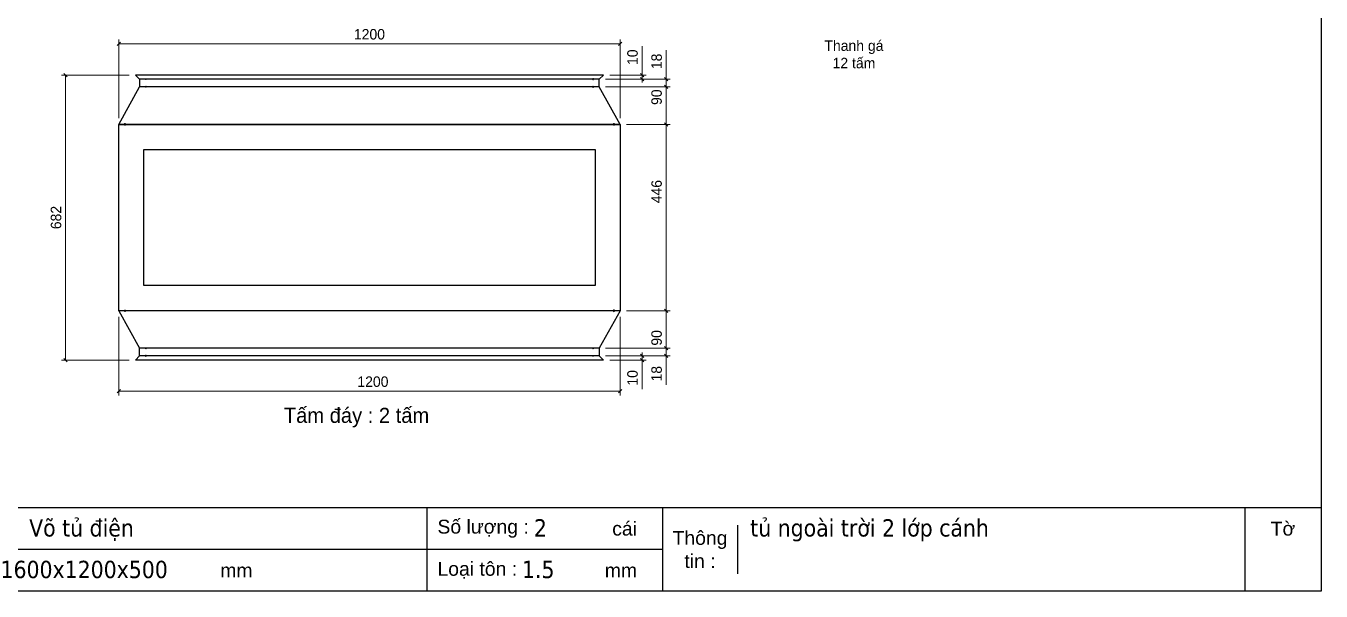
# Model space of a CAD drawing. Header units: millimetres. Extents: x 0 to 4927, y 0 to 3484.
# Drawn here: x 1828 to 4927, y 0 to 1353 of the extents above; entities that cross this region are included whole.
import ezdxf
from ezdxf.enums import TextEntityAlignment as Align

# ---------------------------------------------------------------- set-up
doc = ezdxf.new("R2010")
doc.units = ezdxf.units.MM
doc.layers.add('CNC', color=7, linetype='Continuous')
doc.layers.add('DIM', color=253, linetype='Continuous')
doc.styles.add('Arial', font='arial.ttf')
doc.styles.add('Tahoma (Input Text)', font='tahoma.ttf')
doc.dimstyles.new('Dim-25', dxfattribs={"dimtxt": 25, "dimasz": 8, "dimexe": 10, "dimexo": 15, "dimgap": 10, "dimtad": 1, "dimdec": 0, "dimtxsty": 'Standard', "dimblk": 'OBLIQUE', "dimcen": 10, "dimclrd": 5, "dimclre": 5, "dimclrt": 3, "dimazin": 3, "dimtfac": 1, "dimtdec": 0, "dimtmove": 0, "dimatfit": 3, "dimldrblk": 'OBLIQUE', "dimlwd": 9, "dimlwe": 9})

# ---------------------------------------------------------------- blocks, each defined once
blk = doc.blocks.new('*D34')
at = {"color": 0, "linetype": 'ByBlock', "lineweight": -2}
for p, q in [((2054, 482.3), (2046, 474.3)), ((3246, 474.3), (3254, 482.3))]:
    blk.add_line(p, q, dxfattribs=at)
at = {"layer": 'Defpoints', "color": 0, "transparency": 16777216}
for p in [(2050, 671), (3250, 671), (2050, 478.3)]:
    blk.add_point(p, dxfattribs=at)
at = {"layer": 'DIM', "color": 5, "lineweight": 9, "transparency": 16777216}
for p, q in [((2050, 656), (2050, 468.3)), ((3250, 656), (3250, 468.3)), ((3250, 478.3), (2050, 478.3))]:
    blk.add_line(p, q, dxfattribs=at)
at = {"layer": 'DIM', "color": 3, "transparency": 16777216, "insert": (2658.3, 501.1), "char_height": 25, "attachment_point": 5}
blk.add_mtext('1200', dxfattribs=at)
blk = doc.blocks.new('_Oblique')
at = {"color": 0, "linetype": 'ByBlock', "lineweight": -2}
blk.add_line((-0.5, -0.5), (0.5, 0.5), dxfattribs=at)
blk = doc.blocks.new('*D35')
at = {"color": 0, "linetype": 'ByBlock', "lineweight": -2}
for p, q in [((3363.8, 1113), (3355.8, 1121)), ((3355.8, 675), (3363.8, 667))]:
    blk.add_line(p, q, dxfattribs=at)
at = {"layer": 'Defpoints', "color": 0, "transparency": 16777216}
for p in [(3250, 1117), (3250, 671), (3359.8, 671)]:
    blk.add_point(p, dxfattribs=at)
at = {"layer": 'DIM', "color": 5, "lineweight": 9, "transparency": 16777216}
for p, q in [((3265, 1117), (3369.8, 1117)), ((3359.8, 1117), (3359.8, 671)), ((3265, 671), (3369.8, 671))]:
    blk.add_line(p, q, dxfattribs=at)
at = {"layer": 'DIM', "color": 3, "transparency": 16777216, "insert": (3337.1, 956), "char_height": 25, "attachment_point": 5, "rotation": 90}
blk.add_mtext('446', dxfattribs=at)
blk = doc.blocks.new('*D36')
at = {"color": 0, "linetype": 'ByBlock', "lineweight": -2}
for p, q in [((3363.8, 667), (3355.8, 675)), ((3355.8, 585), (3363.8, 577))]:
    blk.add_line(p, q, dxfattribs=at)
at = {"layer": 'Defpoints', "color": 0, "transparency": 16777216}
for p in [(3250, 671), (3200, 581), (3359.8, 581)]:
    blk.add_point(p, dxfattribs=at)
at = {"layer": 'DIM', "color": 5, "lineweight": 9, "transparency": 16777216}
for p, q in [((3265, 671), (3369.8, 671)), ((3359.8, 671), (3359.8, 581)), ((3215, 581), (3369.8, 581))]:
    blk.add_line(p, q, dxfattribs=at)
at = {"layer": 'DIM', "color": 3, "transparency": 16777216, "insert": (3337.1, 606), "char_height": 25, "attachment_point": 5, "rotation": 90}
blk.add_mtext('90', dxfattribs=at)
blk = doc.blocks.new('*D37')
at = {"color": 0, "linetype": 'ByBlock', "lineweight": -2}
for p, q in [((3355.8, 585), (3363.8, 577)), ((3363.8, 559), (3355.8, 567))]:
    blk.add_line(p, q, dxfattribs=at)
at = {"layer": 'Defpoints', "color": 0, "transparency": 16777216}
for p in [(3200, 581), (3200, 563), (3359.8, 563)]:
    blk.add_point(p, dxfattribs=at)
at = {"layer": 'DIM', "color": 5, "lineweight": 9, "transparency": 16777216}
for p, q in [((3359.8, 581), (3359.8, 589)), ((3215, 581), (3369.8, 581)), ((3215, 563), (3369.8, 563)), ((3359.8, 581), (3359.8, 563)), ((3359.8, 563), (3359.8, 493.5))]:
    blk.add_line(p, q, dxfattribs=at)
at = {"layer": 'DIM', "color": 3, "transparency": 16777216, "insert": (3337.1, 520.2), "char_height": 25, "attachment_point": 5, "rotation": 90}
blk.add_mtext('18', dxfattribs=at)
blk = doc.blocks.new('*D38')
at = {"color": 0, "linetype": 'ByBlock', "lineweight": -2}
for p, q in [((3298.3, 567), (3306.3, 559)), ((3306.3, 549), (3298.3, 557))]:
    blk.add_line(p, q, dxfattribs=at)
at = {"layer": 'Defpoints', "color": 0, "transparency": 16777216}
for p in [(3200, 563), (3210, 553), (3302.3, 553)]:
    blk.add_point(p, dxfattribs=at)
at = {"layer": 'DIM', "color": 5, "lineweight": 9, "transparency": 16777216}
for p, q in [((3215, 563), (3312.3, 563)), ((3302.3, 563), (3302.3, 571)), ((3302.3, 563), (3302.3, 553)), ((3225, 553), (3312.3, 553)), ((3302.3, 553), (3302.3, 483.6))]:
    blk.add_line(p, q, dxfattribs=at)
at = {"layer": 'DIM', "color": 3, "transparency": 16777216, "insert": (3279.5, 510.3), "char_height": 25, "attachment_point": 5, "rotation": 90}
blk.add_mtext('10', dxfattribs=at)
blk = doc.blocks.new('f3daunguoc')
at = {"layer": 'CNC', "color": 2, "lineweight": -3}
blk.add_circle((0, 0), 1.5, dxfattribs=at)
blk = doc.blocks.new('f2dauxuoi')
at = {"layer": 'CNC', "color": 2, "lineweight": -3}
blk.add_circle((0, 0), 1, dxfattribs=at)
blk = doc.blocks.new('*D39')
at = {"color": 0, "linetype": 'ByBlock', "lineweight": -2}
for p, q in [((2054, 1313.7), (2046, 1305.7)), ((3246, 1305.7), (3254, 1313.7))]:
    blk.add_line(p, q, dxfattribs=at)
at = {"layer": 'Defpoints', "color": 0, "transparency": 16777216}
for p in [(2050, 1309.7), (2050, 1117), (3250, 1117)]:
    blk.add_point(p, dxfattribs=at)
at = {"layer": 'DIM', "color": 5, "lineweight": 9, "transparency": 16777216}
for p, q in [((2050, 1132), (2050, 1319.7)), ((3250, 1309.7), (2050, 1309.7)), ((3250, 1132), (3250, 1319.7))]:
    blk.add_line(p, q, dxfattribs=at)
at = {"layer": 'DIM', "color": 3, "transparency": 16777216, "insert": (2650, 1332.4), "char_height": 25, "attachment_point": 5}
blk.add_mtext('1200', dxfattribs=at)
blk = doc.blocks.new('*D40')
at = {"color": 0, "linetype": 'ByBlock', "lineweight": -2}
for p, q in [((3363.8, 1203), (3355.8, 1211)), ((3355.8, 1121), (3363.8, 1113))]:
    blk.add_line(p, q, dxfattribs=at)
at = {"layer": 'Defpoints', "color": 0, "transparency": 16777216}
for p in [(3200, 1207), (3359.8, 1207), (3250, 1117)]:
    blk.add_point(p, dxfattribs=at)
at = {"layer": 'DIM', "color": 5, "lineweight": 9, "transparency": 16777216}
for p, q in [((3215, 1207), (3369.8, 1207)), ((3359.8, 1117), (3359.8, 1207)), ((3265, 1117), (3369.8, 1117))]:
    blk.add_line(p, q, dxfattribs=at)
at = {"layer": 'DIM', "color": 3, "transparency": 16777216, "insert": (3337.1, 1182), "char_height": 25, "attachment_point": 5, "rotation": 90}
blk.add_mtext('90', dxfattribs=at)
blk = doc.blocks.new('*D41')
at = {"color": 0, "linetype": 'ByBlock', "lineweight": -2}
for p, q in [((3355.8, 1229), (3363.8, 1221)), ((3363.8, 1203), (3355.8, 1211))]:
    blk.add_line(p, q, dxfattribs=at)
at = {"layer": 'Defpoints', "color": 0, "transparency": 16777216}
for p in [(3200, 1225), (3359.8, 1225), (3200, 1207)]:
    blk.add_point(p, dxfattribs=at)
at = {"layer": 'DIM', "color": 5, "lineweight": 9, "transparency": 16777216}
for p, q in [((3359.8, 1225), (3359.8, 1294.5)), ((3215, 1225), (3369.8, 1225)), ((3359.8, 1207), (3359.8, 1225)), ((3215, 1207), (3369.8, 1207)), ((3359.8, 1207), (3359.8, 1199))]:
    blk.add_line(p, q, dxfattribs=at)
at = {"layer": 'DIM', "color": 3, "transparency": 16777216, "insert": (3337.1, 1267.7), "char_height": 25, "attachment_point": 5, "rotation": 90}
blk.add_mtext('18', dxfattribs=at)
blk = doc.blocks.new('*D42')
at = {"color": 0, "linetype": 'ByBlock', "lineweight": -2}
for p, q in [((3298.3, 1239), (3306.3, 1231)), ((3306.3, 1221), (3298.3, 1229))]:
    blk.add_line(p, q, dxfattribs=at)
at = {"layer": 'Defpoints', "color": 0, "transparency": 16777216}
for p in [(3200, 1225), (3210, 1235), (3302.3, 1235)]:
    blk.add_point(p, dxfattribs=at)
at = {"layer": 'DIM', "color": 5, "lineweight": 9, "transparency": 16777216}
for p, q in [((3302.3, 1235), (3302.3, 1304.4)), ((3215, 1225), (3312.3, 1225)), ((3225, 1235), (3312.3, 1235)), ((3302.3, 1225), (3302.3, 1235)), ((3302.3, 1225), (3302.3, 1217))]:
    blk.add_line(p, q, dxfattribs=at)
at = {"layer": 'DIM', "color": 3, "transparency": 16777216, "insert": (3279.5, 1277.7), "char_height": 25, "attachment_point": 5, "rotation": 90}
blk.add_mtext('10', dxfattribs=at)
blk = doc.blocks.new('*D43')
at = {"color": 0, "linetype": 'ByBlock', "lineweight": -2}
for p, q in [((1927, 1231), (1919, 1239)), ((1919, 557), (1927, 549))]:
    blk.add_line(p, q, dxfattribs=at)
at = {"layer": 'Defpoints', "color": 0, "ltscale": 3, "transparency": 16777216}
for p in [(2090, 1235), (1923, 553), (2090, 553)]:
    blk.add_point(p, dxfattribs=at)
at = {"layer": 'DIM', "color": 5, "lineweight": 9, "ltscale": 3, "transparency": 16777216}
for p, q in [((2075, 1235), (1913, 1235)), ((1923, 1235), (1923, 553)), ((2075, 553), (1913, 553))]:
    blk.add_line(p, q, dxfattribs=at)
at = {"layer": 'DIM', "color": 3, "ltscale": 3, "transparency": 16777216, "insert": (1900.2, 894), "char_height": 25, "attachment_point": 5, "rotation": 90}
blk.add_mtext('682', dxfattribs=at)
blk = doc.blocks.new('khungtenAsean2')
at = {"color": 7}
for p, q in [((2970, -1980), (0, -1980)), ((1680, -1980), (1680, -2100)), ((2020, -1980), (2020, -2100)), ((2860, -1980), (2860, -2100)), ((2128.3, -2005), (2128.3, -2075)), ((2020, -2040), (0, -2040))]:
    blk.add_line(p, q, dxfattribs=at)
blk.add_lwpolyline([(0, 0), (2970, 0), (2970, -2100), (0, -2100)], close=True, dxfattribs=at)
at = {"color": 2, "char_height": 20, "style": 'Arial'}
for s, insert, width, attachment_point in [('  Số lượng :', (1680, -2010), 917.634, 4), ('cái', (1947.6, -2010), 917.634, 4), ('Tờ', (2915, -2010), 110, 5), ('Thông\\Ptin :', (2074.2, -2040), 108.311, 5), ('mm', (1382.3, -2070), 917.634, 4), ('  Loại tôn :', (1680, -2070), 917.634, 4), ('mm', (1936.9, -2070), 917.634, 4)]:
    blk.add_mtext(s, dxfattribs=dict(at, insert=insert, width=width, attachment_point=attachment_point))
at = {"color": 1, "style": 'Tahoma (Input Text)', "flags": 8}
for tag, p in [('#01', (137.1, -2021.3)), ('#03', (506.6, -2019.3)), ('#05', (1106.6, -2021.3)), ('#07', (1834.7, -2021.3)), ('#09', (2146.7, -2021.3)), ('#02', (98.5, -2081.3)), ('#04', (486.1, -2081.3)), ('#06', (1065.3, -2081.3)), ('#08', (1817.4, -2081.3)), ('#10', (2146.7, -2081.3))]:
    blk.add_attdef(tag, p, '', height=25, dxfattribs=at)
blk.add_attdef('#11', text='', height=25, dxfattribs=at).set_placement((2915, -2067.3), align=Align.CENTER)

msp = doc.modelspace()

# ---------------------------------------------------------------- linework, layer by layer
at = {"color": 7}
for p, q in [((3210, 1235), (2090, 1235)), ((2090, 1235), (2100, 1225)), ((3200, 1225), (2100, 1225)), ((2100, 1225), (2100, 1207)), ((3200, 1225), (3210, 1235)), ((3200, 1207), (3200, 1225)), ((2050, 1117), (2100, 1207)), ((3200, 1207), (2100, 1207)), ((3250, 1117), (3200, 1207)), ((3250, 1117), (2050, 1117)), ((3250, 1117), (2050, 1117)), ((3250, 671), (2050, 671)), ((2050, 671), (2100, 581)), ((3250, 671), (3200, 581)), ((2090, 553), (2100, 563)), ((2100, 563), (2100, 581)), ((3200, 581), (2100, 581)), ((3200, 563), (2100, 563)), ((3200, 581), (3200, 563)), ((3200, 563), (3210, 553)), ((3210, 553), (2090, 553))]:
    msp.add_line(p, q, dxfattribs=at)
for points in [[(2050, 671), (2050, 1117)], [(3250, 1117), (3250, 671)]]:
    msp.add_lwpolyline(points, dxfattribs=at)
at = {"color": 7, "ltscale": 3}
msp.add_lwpolyline([(2050, 1117), (3250, 1117), (3250, 671), (2050, 671)], close=True, dxfattribs=at)
at = {"color": 2, "ltscale": 3}
msp.add_lwpolyline([(2110, 1057), (3190, 1057), (3190, 731), (2110, 731)], close=True, dxfattribs=at)

# ---------------------------------------------------------------- block references
at = {"color": 7}
ref = msp.add_blockref('khungtenAsean2', (0, 3483.6), dxfattribs=dict(at, xscale=1.658879999986311, yscale=1.658879999986311, zscale=1.658879999986311))
ref.add_attrib('#09', 'tủ ngoài trời 2 lớp cánh', (3561.1, 130.6), dxfattribs={"color": 1, "height": 41.472, "style": 'Tahoma (Input Text)'})
ref.add_attrib('#08', '1.5', (3014.9, 31.1), dxfattribs={"color": 1, "height": 41.47, "style": 'Tahoma (Input Text)'})
ref.add_attrib('#07', '2', (3043.5, 130.6), dxfattribs={"color": 1, "height": 41.5, "style": 'Tahoma (Input Text)'})
ref.add_attrib('#06', '1600x1200x500', (1767.3, 31.1), dxfattribs={"color": 1, "height": 41.472, "style": 'Tahoma (Input Text)'})
ref.add_attrib('#05', 'Võ tủ điện', (1835.8, 130.6), dxfattribs={"color": 1, "height": 41.47, "style": 'Tahoma (Input Text)'})
at = {"lineweight": -3}
for name, p, rotation in [('f2dauxuoi', (2115, 1225), 90), ('f2dauxuoi', (2115, 1207), 90), ('f3daunguoc', (2065, 1117), 270), ('f3daunguoc', (3235, 1117), 90), ('f3daunguoc', (2065, 671), 270), ('f2dauxuoi', (3185, 581), 270), ('f2dauxuoi', (3185, 563), 270)]:
    msp.add_blockref(name, p, dxfattribs=dict(at, rotation=rotation))
at = {"lineweight": -3, "xscale": -1}
for name, p, rotation in [('f2dauxuoi', (3185, 1225), 270), ('f2dauxuoi', (3185, 1207), 270), ('f3daunguoc', (2065, 1117), 270), ('f3daunguoc', (3235, 1117), 90), ('f3daunguoc', (3235, 671), 90), ('f2dauxuoi', (2115, 581), 90), ('f2dauxuoi', (2115, 563), 90)]:
    msp.add_blockref(name, p, dxfattribs=dict(at, rotation=rotation))

# ---------------------------------------------------------------- texts
at = {"color": 2, "attachment_point": 5}
for s, insert, char_height, width in [('Thanh gá\\P12 tấm', (3809.2, 1284.4), 25, 785), ('Tấm đáy : 2 tấm', (2619.1, 415.2), 36, 775)]:
    msp.add_mtext(s, dxfattribs=dict(at, insert=insert, char_height=char_height, width=width))

# ---------------------------------------------------------------- dimensions: what is measured, and where the dimension line sits
at = {"layer": 'DIM', "color": 7}
for base, p1, p2, picture, middle in [((2050, 1309.7), (3250, 1117), (2050, 1117), '*D39', (2650, 1309.7)), ((2050, 478.3), (3250, 671), (2050, 671), '*D34', (2658.3, 478.3))]:
    dim = msp.add_linear_dim(base=base, p1=p1, p2=p2, dimstyle='Dim-25', dxfattribs=at)
    dim.commit()
    dim.dimension.update_dxf_attribs({"geometry": picture, "text_midpoint": middle, "dimtype": 160})
for base, p1, p2, angle, picture, middle in [((3302.3, 1235), (3200, 1225), (3210, 1235), 90, '*D42', (3279.5, 1277.7)), ((3359.8, 1225), (3200, 1207), (3200, 1225), 90, '*D41', (3337.1, 1267.7)), ((3359.8, 563), (3200, 581), (3200, 563), 270, '*D37', (3337.1, 520.2)), ((3302.3, 553), (3200, 563), (3210, 553), 270, '*D38', (3279.5, 510.3))]:
    dim = msp.add_linear_dim(base=base, p1=p1, p2=p2, angle=angle, dimstyle='Dim-25', dxfattribs=at)
    dim.commit()
    dim.dimension.update_dxf_attribs({"geometry": picture, "text_midpoint": middle})
at = {"layer": 'DIM', "color": 7, "ltscale": 3}
dim = msp.add_linear_dim(base=(1923, 553), p1=(2090, 1235), p2=(2090, 553), angle=90, dimstyle='Dim-25', dxfattribs=at)
dim.commit()
dim.dimension.update_dxf_attribs({"geometry": '*D43', "text_midpoint": (1900.2, 894)})
at = {"layer": 'DIM', "color": 7}
for base, p1, p2, angle, picture, middle in [((3359.8, 1207), (3250, 1117), (3200, 1207), 90, '*D40', (3359.8, 1182)), ((3359.8, 671), (3250, 1117), (3250, 671), 270, '*D35', (3359.8, 956)), ((3359.8, 581), (3250, 671), (3200, 581), 270, '*D36', (3359.8, 606))]:
    dim = msp.add_linear_dim(base=base, p1=p1, p2=p2, angle=angle, dimstyle='Dim-25', dxfattribs=at)
    dim.commit()
    dim.dimension.update_dxf_attribs({"geometry": picture, "text_midpoint": middle, "dimtype": 160})

doc.saveas('drawing.dxf')
